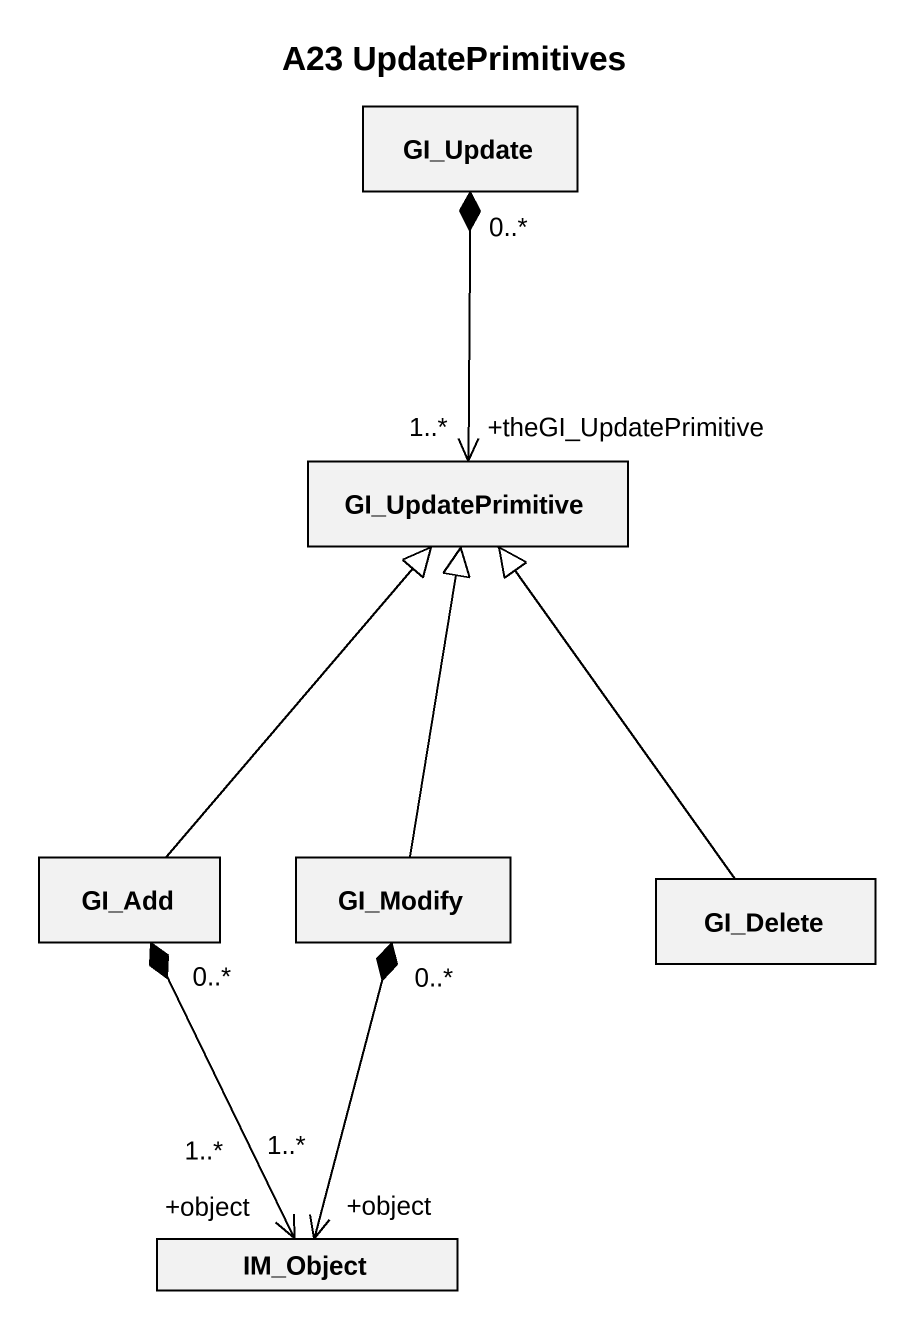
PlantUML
@startuml
title A23 UpdatePrimitives
hide circle
hide empty members
class GI_Update
class GI_UpdatePrimitive
class GI_Add
class GI_Modify
class GI_Delete
class IM_Object
GI_Update "0..*" *--> "+theGI_UpdatePrimitive\n1..*" GI_UpdatePrimitive
GI_Add -up-|> GI_UpdatePrimitive
GI_Add "0..*" *--> "+object\n1..*" IM_Object
GI_Modify -up-|> GI_UpdatePrimitive
GI_Modify "0..*" *--> "+object\n1..*" IM_Object
GI_Delete -up-|> GI_UpdatePrimitive
@enduml
